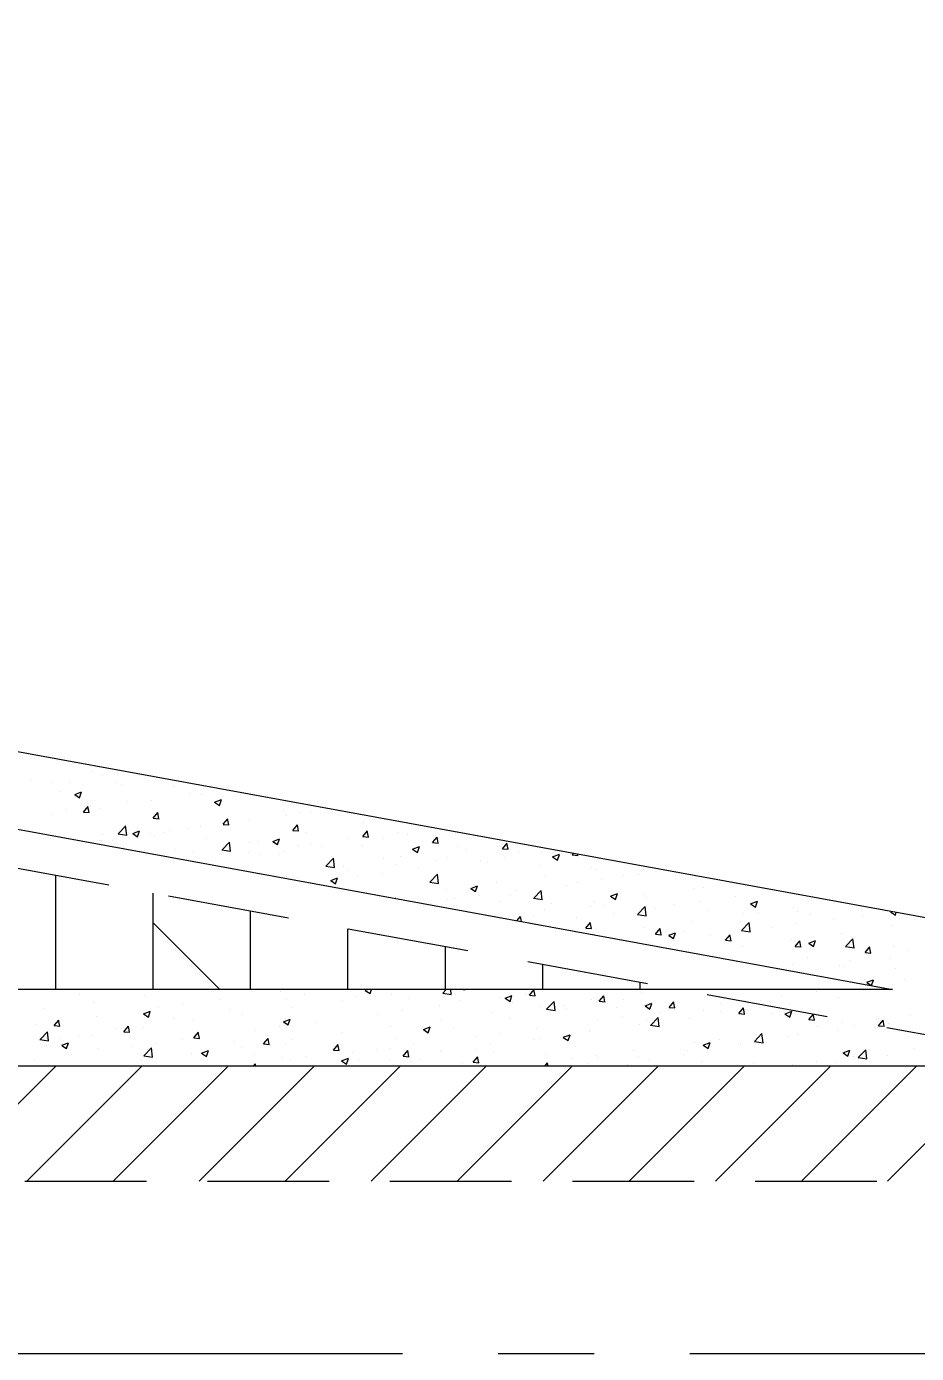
# Model space of a CAD drawing. Header units: millimetres. Extents: x 115500 to 206800, y -6300 to 53700.
# Drawn here: x 177469 to 179791, y 38500 to 41962 of the extents above; entities that cross this region are included whole.
import ezdxf

# ---------------------------------------------------------------- set-up
doc = ezdxf.new("R2010")
doc.units = ezdxf.units.MM
doc.linetypes.add('HIDDEN2', pattern=[4.7625, 3.175, -1.5875])
doc.linetypes.add('HT_Grid$0$CENTER2', pattern=[1.125, 0.75, -0.125, 0.125, -0.125])
doc.layers.get('Defpoints').update_dxf_attribs({"color": 151, "lineweight": 9})
for name, color, linetype, lineweight in [('HT_Dim Grid$0$NDC_S_DIM', 1, 'Continuous', 15), ('HT_Grid$0$NDC_S_AXIS', 5, 'HT_Grid$0$CENTER2', 13), ('NDC_S_BEAM', 3, 'HIDDEN2', 20), ('NDC_S_HATCH MATERIAL', 8, 'Continuous', 13), ('NDC_S_SLAB', 2, 'Continuous', 20)]:
    doc.layers.add(name, color=color, linetype=linetype, lineweight=lineweight)
doc.styles.add('HT_Dim Grid$0$NDC_DIM', font='', dxfattribs={"width": 0.75})
doc.styles.get('HT_Dim Grid$0$NDC_DIM').set_extended_font_data('Dotum')
doc.dimstyles.new('HT_Dim Grid$0$NDC_dim_150', dxfattribs={"dimscale": 150, "dimtxt": 2.5, "dimasz": 1.5, "dimexe": 1.5, "dimexo": 2.5, "dimgap": 1, "dimtad": 1, "dimdec": 0, "dimzin": 0, "dimdsep": 46, "dimtxsty": 'HT_Dim Grid$0$NDC_DIM', "dimblk": 'HT_Dim Grid$0$DIMMARK', "dimcen": 0.09, "dimdle": 1.2, "dimclrd": 1, "dimclre": 1, "dimclrt": 3, "dimadec": 0, "dimazin": 0, "dimtfac": 1, "dimtdec": 0, "dimtix": 1, "dimtofl": 0, "dimtmove": 0, "dimatfit": 3, "dimfxl": 8, "dimfxlon": 1, "dimtolj": 1, "dimtzin": 0, "dimarcsym": 0})

# ---------------------------------------------------------------- blocks, each defined once
blk = doc.blocks.new('HT_Dim Grid$0$DIMMARK')
at = {"layer": 'HT_Dim Grid$0$NDC_S_DIM', "color": 1}
blk.add_line((-1.5, 0), (1, 0), dxfattribs=at)
at = {"layer": 'HT_Dim Grid$0$NDC_S_DIM', "color": 2, "const_width": 0.1}
blk.add_lwpolyline([(-0.424, -0.424), (0.424, 0.424)], dxfattribs=at)
blk = doc.blocks.new('*D52')
at = {"layer": 'Defpoints', "color": 0, "ltscale": 200, "transparency": 16777216}
for p in [(191600, 51300), (130700, 38500), (191600, 38500)]:
    blk.add_point(p, dxfattribs=at)
at = {"layer": 'HT_Dim Grid$0$NDC_S_DIM', "color": 1, "lineweight": -2, "ltscale": 200, "transparency": 16777216}
for p, q in [((130700, 50100), (130700, 51525)), ((191600, 50100), (191600, 51525)), ((130925, 51300), (191375, 51300))]:
    blk.add_line(p, q, dxfattribs=at)
at = {"layer": 'HT_Dim Grid$0$NDC_S_DIM', "color": 1, "lineweight": -2, "ltscale": 200, "transparency": 16777216, "xscale": 225, "yscale": 225, "zscale": 225, "rotation": 180}
blk.add_blockref('HT_Dim Grid$0$DIMMARK', (130700, 51300), dxfattribs=at)
at = {"layer": 'HT_Dim Grid$0$NDC_S_DIM', "color": 1, "lineweight": -2, "ltscale": 200, "transparency": 16777216, "xscale": 225, "yscale": 225, "zscale": 225}
blk.add_blockref('HT_Dim Grid$0$DIMMARK', (191600, 51300), dxfattribs=at)
at = {"layer": 'HT_Dim Grid$0$NDC_S_DIM', "color": 3, "ltscale": 200, "transparency": 16777216, "insert": (161150, 51637.8), "char_height": 375, "attachment_point": 5, "style": 'HT_Dim Grid$0$NDC_DIM'}
blk.add_mtext('\\A1;60900', dxfattribs=at)
blk = doc.blocks.new('*D57')
at = {"layer": 'Defpoints', "color": 0, "ltscale": 200, "transparency": 16777216}
for p in [(181950, 50100), (171550, 38500), (181950, 38500)]:
    blk.add_point(p, dxfattribs=at)
at = {"layer": 'HT_Dim Grid$0$NDC_S_DIM', "color": 1, "lineweight": -2, "ltscale": 200, "transparency": 16777216}
for p, q in [((171550, 48900), (171550, 50325)), ((181950, 48900), (181950, 50325)), ((171775, 50100), (181725, 50100))]:
    blk.add_line(p, q, dxfattribs=at)
at = {"layer": 'HT_Dim Grid$0$NDC_S_DIM', "color": 1, "lineweight": -2, "ltscale": 200, "transparency": 16777216, "xscale": 225, "yscale": 225, "zscale": 225, "rotation": 180}
blk.add_blockref('HT_Dim Grid$0$DIMMARK', (171550, 50100), dxfattribs=at)
at = {"layer": 'HT_Dim Grid$0$NDC_S_DIM', "color": 1, "lineweight": -2, "ltscale": 200, "transparency": 16777216, "xscale": 225, "yscale": 225, "zscale": 225}
blk.add_blockref('HT_Dim Grid$0$DIMMARK', (181950, 50100), dxfattribs=at)
at = {"layer": 'HT_Dim Grid$0$NDC_S_DIM', "color": 3, "ltscale": 200, "transparency": 16777216, "insert": (176750, 50437.8), "char_height": 375, "attachment_point": 5, "style": 'HT_Dim Grid$0$NDC_DIM'}
blk.add_mtext('\\A1;10400', dxfattribs=at)

msp = doc.modelspace()

# ---------------------------------------------------------------- linework, layer by layer
at = {"layer": 'HT_Grid$0$NDC_S_AXIS', "ltscale": 2000}
msp.add_line((120700, 38500), (201600, 38500), dxfattribs=at)
at = {"layer": 'NDC_S_BEAM', "ltscale": 100}
for p, q in [((171750, 40808.7), (181950, 38941.7)), ((171750, 38950), (181350, 38950))]:
    msp.add_line(p, q, dxfattribs=at)
at = {"layer": 'NDC_S_HATCH MATERIAL', "linetype": 'Continuous', "ltscale": 100}
for p, q in [((177479.6, 39997.4), (177479.6, 39997.4)), ((177640, 40018.6), (177640, 40018.6)), ((177666.3, 40007.2), (177666.3, 40007.2)), ((177538, 39991), (177538, 39991)), ((177557, 39965.4), (177557, 39965.4)), ((177582.1, 39989.8), (177582.1, 39989.8)), ((177594.9, 39958.8), (177607.6, 39950.3)), ((177595, 39958.9), (177612.8, 39965.8)), ((177607.6, 39950.3), (177612.7, 39965.7)), ((177705.2, 39990.8), (177705.2, 39990.8)), ((177717.7, 39984.1), (177717.7, 39984.1)), ((177853.3, 39978.3), (177853.3, 39978.3)), ((177893.3, 39960.5), (177893.3, 39960.5)), ((177925.5, 39959.6), (177925.5, 39959.6)), ((177956.9, 39968.9), (177956.9, 39968.9)), ((177617.8, 39912.6), (177630, 39927.2)), ((177632.5, 39911.2), (177629.6, 39927.1)), ((177636.7, 39926.8), (177636.7, 39926.8)), ((177663.2, 39922.7), (177663.2, 39922.7)), ((177732.9, 39939.4), (177732.9, 39939.4)), ((177795.1, 39941.7), (177795.1, 39941.7)), ((177960, 39938.6), (177977.8, 39945.4)), ((177960, 39938.5), (177972.6, 39930)), ((177972.6, 39930), (177977.8, 39945.3)), ((177534.9, 39906.4), (177534.9, 39906.4)), ((177573.2, 39918.4), (177573.2, 39918.4)), ((177617.8, 39912.6), (177633, 39911.3)), ((177800, 39896.7), (177812.2, 39911.3)), ((177800, 39896.7), (177815.1, 39895.4)), ((177814.7, 39895.3), (177811.8, 39911.2)), ((177982.1, 39880.8), (177994.4, 39895.3)), ((177990.9, 39890.1), (177990.9, 39890.1)), ((177996.9, 39879.3), (177994, 39895.3)), ((178050.7, 39891.3), (178050.7, 39891.3)), ((178139.1, 39915.6), (178139.1, 39915.6)), ((178146.7, 39902.5), (178146.7, 39902.5)), ((178182.7, 39910.3), (178182.7, 39910.3)), ((178210.3, 39910.9), (178210.3, 39910.9)), ((177532.6, 39860), (177532.6, 39860)), ((177668.2, 39854.3), (177668.2, 39854.3)), ((177708.1, 39856), (177730.7, 39852.5)), ((177708.2, 39855.8), (177728, 39876.4)), ((177730.7, 39852.3), (177727.9, 39876.4)), ((177746.6, 39856.7), (177764.4, 39863.5)), ((177746.6, 39856.6), (177759.2, 39848)), ((177759.2, 39848), (177764.3, 39863.4)), ((177792, 39857.2), (177792, 39857.2)), ((177826.5, 39860.4), (177826.5, 39860.4)), ((177842.8, 39864.7), (177842.8, 39864.7)), ((177890.1, 39868.7), (177890.1, 39868.7)), ((177922.4, 39875), (177922.4, 39875)), ((177982.1, 39880.7), (177997.3, 39879.4)), ((177986.3, 39881.4), (177986.3, 39881.4)), ((178164.3, 39864.8), (178176.6, 39879.4)), ((178164.3, 39864.8), (178179.5, 39863.5)), ((178179.1, 39863.4), (178176.2, 39879.3)), ((178199.9, 39859.8), (178199.9, 39859.8)), ((178346.5, 39848.9), (178358.8, 39863.5)), ((178348.1, 39885.2), (178348.1, 39885.2)), ((178361.3, 39847.5), (178358.3, 39863.4)), ((178438.3, 39859.9), (178438.3, 39859.9)), ((178559.9, 39865.5), (178559.9, 39865.5)), ((177660.1, 39838.1), (177660.1, 39838.1)), ((177666.1, 39839.2), (177666.1, 39839.2)), ((177694.7, 39839.3), (177694.7, 39839.3)), ((177721.8, 39820.1), (177721.8, 39820.1)), ((177803.8, 39848.5), (177803.8, 39848.5)), ((177939.4, 39842.8), (177939.4, 39842.8)), ((177979.3, 39813.8), (177999.1, 39834.4)), ((178001.8, 39810.3), (177999, 39834.4)), ((178051.8, 39834.4), (178051.8, 39834.4)), ((178075, 39837.1), (178075, 39837.1)), ((178111.6, 39836.3), (178129.4, 39843.1)), ((178111.6, 39836.2), (178124.2, 39827.7)), ((178124.2, 39827.7), (178129.4, 39843)), ((178179.6, 39825.8), (178179.6, 39825.8)), ((178210.6, 39831.4), (178210.6, 39831.4)), ((178239.7, 39823.4), (178239.7, 39823.4)), ((178310, 39843.7), (178310, 39843.7)), ((178346.2, 39825.6), (178346.2, 39825.6)), ((178346.5, 39848.9), (178361.7, 39847.5)), ((178400.1, 39844.5), (178400.1, 39844.5)), ((178463.7, 39852.9), (178463.7, 39852.9)), ((178476.7, 39816), (178494.4, 39822.8)), ((178481.7, 39819.9), (178481.7, 39819.9)), ((178489.2, 39807.4), (178494.4, 39822.7)), ((178528.7, 39832.9), (178540.9, 39847.5)), ((178528.7, 39832.9), (178543.9, 39831.6)), ((178543.5, 39831.5), (178540.5, 39847.4)), ((178593.2, 39821.8), (178593.2, 39821.8)), ((178710.9, 39817), (178723.1, 39831.6)), ((178725.6, 39815.6), (178722.7, 39831.5)), ((177857.3, 39814.4), (177857.3, 39814.4)), ((177903.7, 39808.9), (177903.7, 39808.9)), ((177919.3, 39790.5), (177919.3, 39790.5)), ((177979.2, 39813.9), (178001.8, 39810.4)), ((177992.9, 39808.7), (177992.9, 39808.7)), ((178047.6, 39806.7), (178047.6, 39806.7)), ((178079.9, 39802.3), (178079.9, 39802.3)), ((178128.5, 39803), (178128.5, 39803)), ((178143.5, 39810.7), (178143.5, 39810.7)), ((178250.3, 39771.7), (178270.1, 39792.4)), ((178264.1, 39797.2), (178264.1, 39797.2)), ((178272.8, 39768.2), (178270, 39792.4)), ((178399.7, 39791.5), (178399.7, 39791.5)), ((178445.1, 39796.3), (178445.1, 39796.3)), ((178476.6, 39815.9), (178489.3, 39807.3)), ((178535.3, 39785.8), (178535.3, 39785.8)), ((178567.1, 39794.4), (178567.1, 39794.4)), ((178617.3, 39814.2), (178617.3, 39814.2)), ((178653.5, 39786.5), (178653.5, 39786.5)), ((178697.5, 39812.3), (178697.5, 39812.3)), ((178710.9, 39817), (178726.1, 39815.7)), ((178717.1, 39794.8), (178717.1, 39794.8)), ((178752.9, 39808.4), (178752.9, 39808.4)), ((178813.3, 39807.5), (178813.3, 39807.5)), ((178841.6, 39795.5), (178854.3, 39787)), ((178841.7, 39795.6), (178859.5, 39802.5)), ((178854.3, 39787), (178859.4, 39802.4)), ((178888.5, 39802.7), (178888.5, 39802.7)), ((178893.1, 39801.1), (178896.8, 39805.5)), ((178893.1, 39801.1), (178908.2, 39799.7)), ((178907.8, 39799.6), (178907.1, 39803.6)), ((177919.5, 39781.2), (177919.5, 39781.2)), ((178250.3, 39771.9), (178272.9, 39768.4)), ((178296.9, 39770.9), (178296.9, 39770.9)), ((178306.9, 39759.1), (178306.9, 39759.1)), ((178396.9, 39752.7), (178396.9, 39752.7)), ((178435.2, 39775.4), (178435.2, 39775.4)), ((178493.1, 39765.3), (178493.1, 39765.3)), ((178521.4, 39729.7), (178541.2, 39750.3)), ((178543.9, 39726.2), (178541.1, 39750.3)), ((178670.9, 39780), (178670.9, 39780)), ((178806.5, 39774.3), (178806.5, 39774.3)), ((178942.1, 39768.6), (178942.1, 39768.6)), ((178954.7, 39763.1), (178954.7, 39763.1)), ((179077.7, 39762.9), (179077.7, 39762.9)), ((177546, 39450), (177546, 39747.8)), ((178148.8, 39745.5), (178148.8, 39745.5)), ((178176.5, 39741.2), (178176.5, 39741.2)), ((178263.2, 39734.1), (178281, 39740.9)), ((178263.2, 39733.9), (178275.8, 39725.4)), ((178275.8, 39725.4), (178281, 39740.8)), ((178333.3, 39744.3), (178333.3, 39744.3)), ((178521.4, 39729.8), (178544, 39726.3)), ((178628.3, 39713.7), (178646.1, 39720.5)), ((178640.9, 39705.1), (178646, 39720.4)), ((178694.4, 39727.8), (178694.4, 39727.8)), ((178822.7, 39744), (178822.7, 39744)), ((178879, 39721.1), (178879, 39721.1)), ((178906.9, 39728.4), (178906.9, 39728.4)), ((178970.4, 39736.8), (178970.4, 39736.8)), ((179027.1, 39746.5), (179027.1, 39746.5)), ((179066.6, 39749.5), (179066.6, 39749.5)), ((179236.1, 39716.1), (179236.1, 39716.1)), ((177800, 39450), (177800, 39701.3)), ((178431.2, 39690.8), (178431.2, 39690.8)), ((178432.1, 39690.8), (178432.1, 39690.8)), ((178564, 39709.9), (178564, 39709.9)), ((178566.8, 39685.1), (178566.8, 39685.1)), ((178586.7, 39686.3), (178586.7, 39686.3)), ((178628.2, 39713.6), (178640.9, 39705.1)), ((178650.3, 39694.6), (178650.3, 39694.6)), ((178730.8, 39695.6), (178730.8, 39695.6)), ((178746.4, 39707.3), (178746.4, 39707.3)), ((178792.4, 39687.8), (178815, 39684.3)), ((178792.5, 39687.7), (178812.3, 39708.3)), ((178815, 39684.1), (178812.2, 39708.3)), ((178993.3, 39693.4), (179011.1, 39700.2)), ((178993.3, 39693.3), (179005.9, 39684.7)), ((179005.9, 39684.7), (179011, 39700.1)), ((179082, 39696.4), (179082, 39696.4)), ((179088, 39690.7), (179088, 39690.7)), ((179210.3, 39712.6), (179210.3, 39712.6)), ((179320, 39691.4), (179320, 39691.4)), ((178054, 39450), (178054, 39654.8)), ((178582.7, 39670.2), (178582.7, 39670.2)), ((178702.4, 39679.3), (178702.4, 39679.3)), ((178819.6, 39659.5), (178819.6, 39659.5)), ((178838, 39673.6), (178838, 39673.6)), ((178939.8, 39665.3), (178939.8, 39665.3)), ((178951.6, 39678.5), (178951.6, 39678.5)), ((178973.6, 39667.9), (178973.6, 39667.9)), ((178999.8, 39649.3), (178999.8, 39649.3)), ((179063.5, 39645.8), (179086.1, 39642.3)), ((179063.6, 39645.6), (179083.4, 39666.2)), ((179086.1, 39642.1), (179083.3, 39666.2)), ((179109.2, 39662.1), (179109.2, 39662.1)), ((179160.2, 39670.4), (179160.2, 39670.4)), ((179223.8, 39678.8), (179223.8, 39678.8)), ((179244.8, 39656.4), (179244.8, 39656.4)), ((179339.1, 39647.1), (179339.1, 39647.1)), ((179358.3, 39673), (179376.1, 39679.9)), ((179358.3, 39672.9), (179370.9, 39664.4)), ((179370.9, 39664.4), (179376.1, 39679.8)), ((179380.3, 39650.7), (179380.3, 39650.7)), ((179469.5, 39665), (179469.5, 39665)), ((179481.2, 39652.7), (179481.2, 39652.7)), ((179723.3, 39652.6), (179736, 39644.1)), ((179723.4, 39652.7), (179726.1, 39653.7)), ((179736, 39644.1), (179738.4, 39651.5)), ((177973.9, 39450), (177799.9, 39623.9)), ((178691.3, 39643.2), (178691.3, 39643.2)), ((178748.9, 39629.3), (178758.4, 39640.5)), ((178760.4, 39627.2), (178758, 39640.5)), ((178791.7, 39639.9), (178791.7, 39639.9)), ((178840, 39628.3), (178840, 39628.3)), ((178903.6, 39636.6), (178903.6, 39636.6)), ((178928.3, 39610), (178940.6, 39624.6)), ((178943.1, 39608.6), (178940.1, 39624.5)), ((179078.9, 39611.8), (179078.9, 39611.8)), ((179207.2, 39628.1), (179207.2, 39628.1)), ((179333.1, 39627.2), (179333.1, 39627.2)), ((179334.7, 39603.6), (179354.4, 39624.2)), ((179357.2, 39600.1), (179354.4, 39624.2)), ((179413.6, 39612.4), (179413.6, 39612.4)), ((179477.2, 39620.8), (179477.2, 39620.8)), ((179515.9, 39645), (179515.9, 39645)), ((179573.4, 39633.4), (179573.4, 39633.4)), ((179651.5, 39639.2), (179651.5, 39639.2)), ((179726.7, 39615.8), (179726.7, 39615.8)), ((179787.1, 39633.5), (179787.1, 39633.5)), ((178308, 39450), (178308, 39608.3)), ((178928.3, 39610), (178943.5, 39608.7)), ((178948.5, 39593.9), (178948.5, 39593.9)), ((179110.5, 39594.1), (179122.7, 39608.7)), ((179110.5, 39594.1), (179125.7, 39592.7)), ((179125.3, 39592.7), (179122.3, 39608.6)), ((179144.9, 39591.1), (179162.7, 39597.9)), ((179144.9, 39591), (179157.5, 39582.5)), ((179157, 39578.6), (179157, 39578.6)), ((179157.5, 39582.5), (179162.7, 39597.8)), ((179185, 39601.8), (179185, 39601.8)), ((179253.2, 39591.3), (179253.2, 39591.3)), ((179292.7, 39578.1), (179304.9, 39592.7)), ((179292.7, 39578.1), (179307.9, 39576.8)), ((179307.4, 39576.7), (179304.5, 39592.6)), ((179334.6, 39603.7), (179357.2, 39600.2)), ((179466.4, 39580.5), (179466.4, 39580.5)), ((179474.9, 39562.2), (179487.1, 39576.8)), ((179489.6, 39560.8), (179486.7, 39576.7)), ((179510, 39570.8), (179527.7, 39577.6)), ((179522.5, 39562.1), (179527.7, 39577.5)), ((179594.7, 39596.7), (179594.7, 39596.7)), ((179605.7, 39561.5), (179625.5, 39582.2)), ((179628.2, 39558), (179625.4, 39582.1)), ((178562, 39450), (178562, 39561.8)), ((179093.4, 39570.2), (179093.4, 39570.2)), ((179336, 39562.6), (179336, 39562.6)), ((179474.9, 39562.2), (179490, 39560.8)), ((179509.9, 39570.7), (179522.5, 39562.1)), ((179605.7, 39561.7), (179628.3, 39558.2)), ((179657, 39546.2), (179669.3, 39560.8)), ((179657, 39546.2), (179672.2, 39544.9)), ((179667, 39554.4), (179667, 39554.4)), ((179671.8, 39544.8), (179668.9, 39560.8)), ((179730.6, 39562.7), (179730.6, 39562.7)), ((179767, 39552), (179767, 39552)), ((178816, 39450), (178816, 39515.3)), ((179410.4, 39520.6), (179410.4, 39520.6)), ((179466.5, 39515.2), (179466.5, 39515.2)), ((179506.6, 39533.2), (179506.6, 39533.2)), ((179591.6, 39512.2), (179591.6, 39512.2)), ((179602.1, 39509.4), (179602.1, 39509.4)), ((179618.9, 39526.6), (179618.9, 39526.6)), ((179723.6, 39531.2), (179723.6, 39531.2)), ((179470.7, 39501.1), (179470.7, 39501.1)), ((179655.6, 39475.3), (179655.6, 39475.3)), ((179661.6, 39468.5), (179679.4, 39475.3)), ((179674.2, 39459.9), (179679.3, 39475.2)), ((179737.7, 39503.7), (179737.7, 39503.7)), ((179760, 39475.2), (179760, 39475.2)), ((177924.4, 39449.1), (177924.4, 39449.1)), ((178060, 39443.3), (178060, 39443.3)), ((178132.8, 39443.8), (178132.8, 39443.8)), ((178296.2, 39449.3), (178296.2, 39449.3)), ((178353, 39447.5), (178365.6, 39439)), ((178353.1, 39447.6), (178359.3, 39450)), ((178365.6, 39439), (178369.3, 39450)), ((178555, 39440.4), (178577.6, 39436.9)), ((178555.1, 39440.2), (178564.5, 39450)), ((178577.6, 39436.7), (178576.1, 39450)), ((178608.5, 39450), (178614.4, 39449.5)), ((178613.9, 39449.4), (178613.8, 39450)), ((178781.4, 39434.9), (178793.6, 39449.5)), ((178796.1, 39433.5), (178793.2, 39449.4)), ((178866.2, 39448.9), (178866.2, 39448.9)), ((179070, 39450), (179070, 39468.8)), ((179072.7, 39442.7), (179072.7, 39442.7)), ((179531.6, 39445.4), (179531.6, 39445.4)), ((179661.5, 39468.4), (179674.1, 39459.9)), ((179663.8, 39462.5), (179663.8, 39462.5)), ((179679.7, 39470.8), (179679.7, 39470.8)), ((179720.5, 39446.7), (179720.5, 39446.7)), ((177606.7, 39436.4), (177606.7, 39436.4)), ((177644.7, 39415.3), (177644.7, 39415.3)), ((177776.6, 39434.4), (177776.6, 39434.4)), ((177876.2, 39410), (177876.2, 39410)), ((177972.4, 39422.6), (177972.4, 39422.6)), ((178148.1, 39423.8), (178148.1, 39423.8)), ((178195.6, 39437.6), (178195.6, 39437.6)), ((178294.5, 39420.9), (178294.5, 39420.9)), ((178331.2, 39431.9), (178331.2, 39431.9)), ((178422.8, 39437.2), (178422.8, 39437.2)), ((178466.8, 39426.2), (178466.8, 39426.2)), ((178546, 39406.8), (178546, 39406.8)), ((178602.4, 39420.4), (178602.4, 39420.4)), ((178706.4, 39427.9), (178706.4, 39427.9)), ((178718, 39427.2), (178730.7, 39418.6)), ((178718.1, 39427.3), (178735.9, 39434.1)), ((178730.7, 39418.6), (178735.8, 39434)), ((178738, 39414.7), (178738, 39414.7)), ((178770, 39436.3), (178770, 39436.3)), ((178781.4, 39434.9), (178796.5, 39433.5)), ((178810.4, 39405.8), (178810.4, 39405.8)), ((178826.2, 39398.2), (178846, 39418.8)), ((178848.7, 39394.7), (178845.9, 39418.8)), ((178873.6, 39409), (178873.6, 39409)), ((178942.3, 39424.8), (178942.3, 39424.8)), ((178963.5, 39418.9), (178975.8, 39433.5)), ((178963.5, 39418.9), (178978.7, 39417.6)), ((178978.3, 39417.5), (178975.4, 39433.5)), ((179026.4, 39424.8), (179026.4, 39424.8)), ((179083.1, 39406.9), (179100.9, 39413.7)), ((179083.1, 39406.8), (179095.7, 39398.3)), ((179095.7, 39398.3), (179100.9, 39413.6)), ((179145.7, 39403), (179158, 39417.6)), ((179160.5, 39401.6), (179157.6, 39417.5)), ((179280, 39412), (179280, 39412)), ((179343.6, 39420.4), (179343.6, 39420.4)), ((179383.5, 39419.9), (179383.5, 39419.9)), ((179439.8, 39433.1), (179439.8, 39433.1)), ((179460.3, 39411.4), (179460.3, 39411.4)), ((179588.6, 39427.6), (179588.6, 39427.6)), ((177516.4, 39399.1), (177516.4, 39399.1)), ((177541.3, 39355.4), (177553.6, 39370)), ((177556.1, 39354), (177553.1, 39369.9)), ((177652.2, 39380.5), (177652.2, 39380.5)), ((177774.6, 39386), (177792.4, 39392.8)), ((177774.6, 39385.9), (177787.2, 39377.4)), ((177787.2, 39377.4), (177792.3, 39392.7)), ((177812.6, 39401.6), (177812.6, 39401.6)), ((177851.8, 39373), (177851.8, 39373)), ((177999.9, 39398.4), (177999.9, 39398.4)), ((178032.2, 39384), (178032.2, 39384)), ((178139.6, 39365.7), (178157.4, 39372.5)), ((178152.2, 39357.1), (178157.4, 39372.4)), ((178164.1, 39403), (178164.1, 39403)), ((178386.2, 39385.7), (178386.2, 39385.7)), ((178449.8, 39394.1), (178449.8, 39394.1)), ((178551.7, 39371.6), (178551.7, 39371.6)), ((178682.1, 39389.5), (178682.1, 39389.5)), ((178730.1, 39374), (178730.1, 39374)), ((178826.1, 39398.3), (178848.7, 39394.8)), ((178878.2, 39399.4), (178878.2, 39399.4)), ((178959.8, 39369.9), (178959.8, 39369.9)), ((179009.2, 39403.2), (179009.2, 39403.2)), ((179023.4, 39378.2), (179023.4, 39378.2)), ((179087.2, 39369.1), (179087.2, 39369.1)), ((179097.3, 39356.1), (179117, 39376.8)), ((179119.8, 39352.6), (179117, 39376.8)), ((179119.6, 39390.9), (179119.6, 39390.9)), ((179144.8, 39397.5), (179144.8, 39397.5)), ((179145.7, 39403), (179160.9, 39401.7)), ((179197.9, 39374.4), (179197.9, 39374.4)), ((179235.3, 39394.5), (179235.3, 39394.5)), ((179280.4, 39391.8), (179280.4, 39391.8)), ((179327.9, 39387.1), (179340.2, 39401.7)), ((179327.9, 39387.1), (179343.1, 39385.7)), ((179329.8, 39393.5), (179329.8, 39393.5)), ((179342.7, 39385.7), (179339.7, 39401.6)), ((179415.9, 39386), (179415.9, 39386)), ((179448.1, 39386.5), (179460.7, 39377.9)), ((179448.2, 39386.6), (179465.9, 39393.4)), ((179460.7, 39377.9), (179465.9, 39393.3)), ((179510.1, 39371.1), (179522.3, 39385.7)), ((179510.1, 39371.1), (179525.3, 39369.8)), ((179524.9, 39369.7), (179521.9, 39385.6)), ((179551.5, 39380.3), (179551.5, 39380.3)), ((179687.1, 39374.6), (179687.1, 39374.6)), ((179692.3, 39355.2), (179704.5, 39369.8)), ((179693.1, 39375), (179693.1, 39375)), ((179707.1, 39353.8), (179704.1, 39369.7)), ((179776.7, 39381.9), (179776.7, 39381.9)), ((177492.4, 39359.5), (177492.4, 39359.5)), ((177504.5, 39318.9), (177524.2, 39339.6)), ((177527, 39315.4), (177524.2, 39339.5)), ((177541.3, 39355.4), (177556.5, 39354.1)), ((177556, 39367.8), (177556, 39367.8)), ((177703.7, 39347.6), (177703.7, 39347.6)), ((177723.5, 39339.5), (177735.7, 39354.1)), ((177723.5, 39339.5), (177738.7, 39338.1)), ((177738.3, 39338.1), (177735.3, 39354)), ((177773.5, 39349.8), (177773.5, 39349.8)), ((177903.9, 39367.7), (177903.9, 39367.7)), ((177905.7, 39323.5), (177917.9, 39338.1)), ((177920.5, 39322.1), (177917.5, 39338)), ((178066, 39343.6), (178066, 39343.6)), ((178129.6, 39352), (178129.6, 39352)), ((178139.6, 39365.6), (178152.2, 39357.1)), ((178225.8, 39364.6), (178225.8, 39364.6)), ((178291.4, 39336.3), (178291.4, 39336.3)), ((178419.7, 39352.6), (178419.7, 39352.6)), ((178504.6, 39345.2), (178517.3, 39336.7)), ((178504.7, 39345.3), (178522.5, 39352.2)), ((178517.3, 39336.7), (178522.4, 39352.1)), ((178582, 39348.6), (178582, 39348.6)), ((178703.2, 39336.1), (178703.2, 39336.1)), ((178799.4, 39348.7), (178799.4, 39348.7)), ((178939.1, 39343.6), (178939.1, 39343.6)), ((178939.2, 39340.3), (178939.2, 39340.3)), ((179069.6, 39358.2), (179069.6, 39358.2)), ((179097.2, 39356.3), (179119.8, 39352.8)), ((179368.3, 39314.1), (179388.1, 39334.7)), ((179390.8, 39310.6), (179388, 39334.7)), ((179533.4, 39354), (179533.4, 39354)), ((179585.5, 39343.1), (179585.5, 39343.1)), ((179596.9, 39362.4), (179596.9, 39362.4)), ((179628.6, 39356.5), (179628.6, 39356.5)), ((179692.3, 39355.2), (179707.5, 39353.9)), ((179717.4, 39362.1), (179717.4, 39362.1)), ((177504.4, 39319.1), (177527, 39315.6)), ((177513.3, 39314.5), (177513.3, 39314.5)), ((177521.8, 39302.3), (177521.8, 39302.3)), ((177555.5, 39322.1), (177555.5, 39322.1)), ((177561.1, 39304), (177573.8, 39295.5)), ((177561.2, 39304.1), (177579, 39310.9)), ((177573.8, 39295.5), (177578.9, 39310.8)), ((177603.8, 39330.7), (177603.8, 39330.7)), ((177641.6, 39330.8), (177641.6, 39330.8)), ((177739.4, 39325), (177739.4, 39325)), ((177745.8, 39301.4), (177745.8, 39301.4)), ((177809.4, 39309.8), (177809.4, 39309.8)), ((177875, 39319.3), (177875, 39319.3)), ((177905.6, 39322.5), (177905.6, 39322.5)), ((177905.7, 39323.5), (177920.9, 39322.2)), ((178010.6, 39313.5), (178010.6, 39313.5)), ((178029.1, 39299.4), (178029.1, 39299.4)), ((178087.9, 39307.6), (178100.1, 39322.2)), ((178087.9, 39307.6), (178103.1, 39306.2)), ((178102.6, 39306.2), (178099.7, 39322.1)), ((178146.2, 39307.8), (178146.2, 39307.8)), ((178161, 39318.5), (178161, 39318.5)), ((178270.1, 39291.6), (178282.3, 39306.2)), ((178281.8, 39302.1), (178281.8, 39302.1)), ((178284.8, 39290.2), (178281.9, 39306.2)), ((178433.8, 39323.1), (178433.8, 39323.1)), ((178479.2, 39306.6), (178479.2, 39306.6)), ((178639.6, 39327.7), (178639.6, 39327.7)), ((178679, 39305), (178679, 39305)), ((178791, 39318.2), (178791, 39318.2)), ((178807.3, 39321.2), (178807.3, 39321.2)), ((178869.7, 39325), (178887.5, 39331.8)), ((178869.7, 39324.9), (178882.3, 39316.4)), ((178882.3, 39316.4), (178887.4, 39331.7)), ((179213.2, 39311.8), (179213.2, 39311.8)), ((179234.7, 39304.6), (179252.5, 39311.5)), ((179234.7, 39304.5), (179247.3, 39296)), ((179247.3, 39296), (179252.5, 39311.4)), ((179276.7, 39320.2), (179276.7, 39320.2)), ((179326.8, 39308.9), (179326.8, 39308.9)), ((179332.4, 39305.6), (179332.4, 39305.6)), ((179368.3, 39314.2), (179390.9, 39310.7)), ((179372.9, 39332.9), (179372.9, 39332.9)), ((179457.2, 39326.8), (179457.2, 39326.8)), ((179480.5, 39331), (179480.5, 39331)), ((177489.2, 39267.6), (177489.2, 39267.6)), ((177585.4, 39280.3), (177585.4, 39280.3)), ((177657.4, 39296.6), (177657.4, 39296.6)), ((177770.4, 39265.3), (177770.4, 39265.3)), ((177775.5, 39276.9), (177795.3, 39297.5)), ((177775.5, 39277), (177798.1, 39273.5)), ((177792.9, 39290.9), (177792.9, 39290.9)), ((177798, 39273.4), (177795.2, 39297.5)), ((177900.8, 39283.2), (177900.8, 39283.2)), ((177926.2, 39283.8), (177944, 39290.6)), ((177926.2, 39283.7), (177938.8, 39275.1)), ((177928.5, 39285.2), (177928.5, 39285.2)), ((177938.8, 39275.1), (177944, 39290.5)), ((178064.1, 39279.4), (178064.1, 39279.4)), ((178137.6, 39272.3), (178137.6, 39272.3)), ((178199.7, 39273.7), (178199.7, 39273.7)), ((178270.1, 39291.6), (178285.2, 39290.3)), ((178285.7, 39297.7), (178285.7, 39297.7)), ((178291.3, 39263.4), (178309, 39270.2)), ((178303.8, 39254.8), (178309, 39270.1)), ((178319.4, 39285.6), (178319.4, 39285.6)), ((178335.3, 39268), (178335.3, 39268)), ((178383, 39293.9), (178383, 39293.9)), ((178416.7, 39268.1), (178416.7, 39268.1)), ((178417.3, 39296.4), (178417.3, 39296.4)), ((178452.2, 39275.7), (178464.5, 39290.3)), ((178452.2, 39275.7), (178467.4, 39274.4)), ((178467, 39274.3), (178464.1, 39290.2)), ((178494.7, 39267.4), (178494.7, 39267.4)), ((178548.6, 39287.1), (178548.6, 39287.1)), ((178552.9, 39290.6), (178552.9, 39290.6)), ((178634.4, 39259.8), (178646.7, 39274.4)), ((178642.8, 39292.8), (178642.8, 39292.8)), ((178649.2, 39258.4), (178646.3, 39274.3)), ((178688.5, 39284.9), (178688.5, 39284.9)), ((178824.1, 39279.2), (178824.1, 39279.2)), ((178893, 39269.7), (178893, 39269.7)), ((178956.5, 39278.1), (178956.5, 39278.1)), ((178959.7, 39273.4), (178959.7, 39273.4)), ((179052.7, 39290.7), (179052.7, 39290.7)), ((179066.5, 39273.6), (179066.5, 39273.6)), ((179095.3, 39267.7), (179095.3, 39267.7)), ((179184.2, 39280.2), (179184.2, 39280.2)), ((179194.8, 39289.9), (179194.8, 39289.9)), ((179599.7, 39284.2), (179612.4, 39275.7)), ((179599.8, 39284.3), (179617.6, 39291.1)), ((179612.4, 39275.7), (179617.5, 39291)), ((179626.3, 39274.8), (179626.3, 39274.8)), ((179639.4, 39272.1), (179659.2, 39292.7)), ((179639.4, 39272.2), (179661.9, 39268.7)), ((179661.9, 39268.5), (179659.1, 39292.7)), ((179714.3, 39277.6), (179714.3, 39277.6)), ((179786.7, 39296), (179786.7, 39296)), ((177245.9, 38950), (177545.9, 39250)), ((177470.5, 38950), (177770.5, 39250)), ((177695, 38950), (177995, 39250)), ((177919.5, 38950), (178219.5, 39250)), ((178061.2, 39250), (178066.4, 39255.5)), ((178062.8, 39251.8), (178062.8, 39251.8)), ((178066.9, 39250), (178066.3, 39255.5)), ((178144, 38950), (178444, 39250)), ((178159, 39264.4), (178159, 39264.4)), ((178288.4, 39251.8), (178288.4, 39251.8)), ((178291.2, 39263.3), (178303.8, 39254.8)), ((178368.5, 38950), (178668.5, 39250)), ((178470.9, 39262.2), (178470.9, 39262.2)), ((178593, 38950), (178893, 39250)), ((178606.5, 39256.5), (178606.5, 39256.5)), ((178634.4, 39259.8), (178649.6, 39258.4)), ((178742.1, 39250.8), (178742.1, 39250.8)), ((178817.5, 38950), (179117.5, 39250)), ((178821.8, 39250), (178828.9, 39258.4)), ((178830, 39250), (178828.4, 39258.3)), ((178936.1, 39255.7), (178936.1, 39255.7)), ((179036.1, 39254.8), (179036.1, 39254.8)), ((179042, 38950), (179342, 39250)), ((179230.9, 39262), (179230.9, 39262)), ((179266.5, 38950), (179566.5, 39250)), ((179366.5, 39256.3), (179366.5, 39256.3)), ((179466.5, 39253.8), (179466.5, 39253.8)), ((179491, 38950), (179791, 39250)), ((179502.1, 39250.5), (179502.1, 39250.5)), ((179530.1, 39262.2), (179530.1, 39262.2)), ((179582.4, 39258.5), (179582.4, 39258.5)), ((179715.5, 38950), (180015.5, 39250))]:
    msp.add_line(p, q, dxfattribs=at)
at = {"layer": 'NDC_S_SLAB', "ltscale": 10}
for p, q in [((148331.8, 45400), (182587.5, 39130)), ((148313.7, 45200), (179728.3, 39450)), ((179728.3, 39450), (173978.7, 39450)), ((181931.8, 39250), (173963.8, 39250))]:
    msp.add_line(p, q, dxfattribs=at)

# ---------------------------------------------------------------- dimensions: what is measured, and where the dimension line sits
at = {"layer": 'HT_Dim Grid$0$NDC_S_DIM', "ltscale": 200}
for base, p1, p2, picture, middle in [((191600, 51300), (130700, 38500), (191600, 38500), '*D52', (161150, 51637.8)), ((181950, 50100), (171550, 38500), (181950, 38500), '*D57', (176750, 50437.8))]:
    dim = msp.add_linear_dim(base=base, p1=p1, p2=p2, dimstyle='HT_Dim Grid$0$NDC_dim_150', override={"dimtmove": 1}, dxfattribs=at)
    dim.commit()
    dim.dimension.update_dxf_attribs({"geometry": picture, "text_midpoint": middle})

doc.saveas('drawing.dxf')
